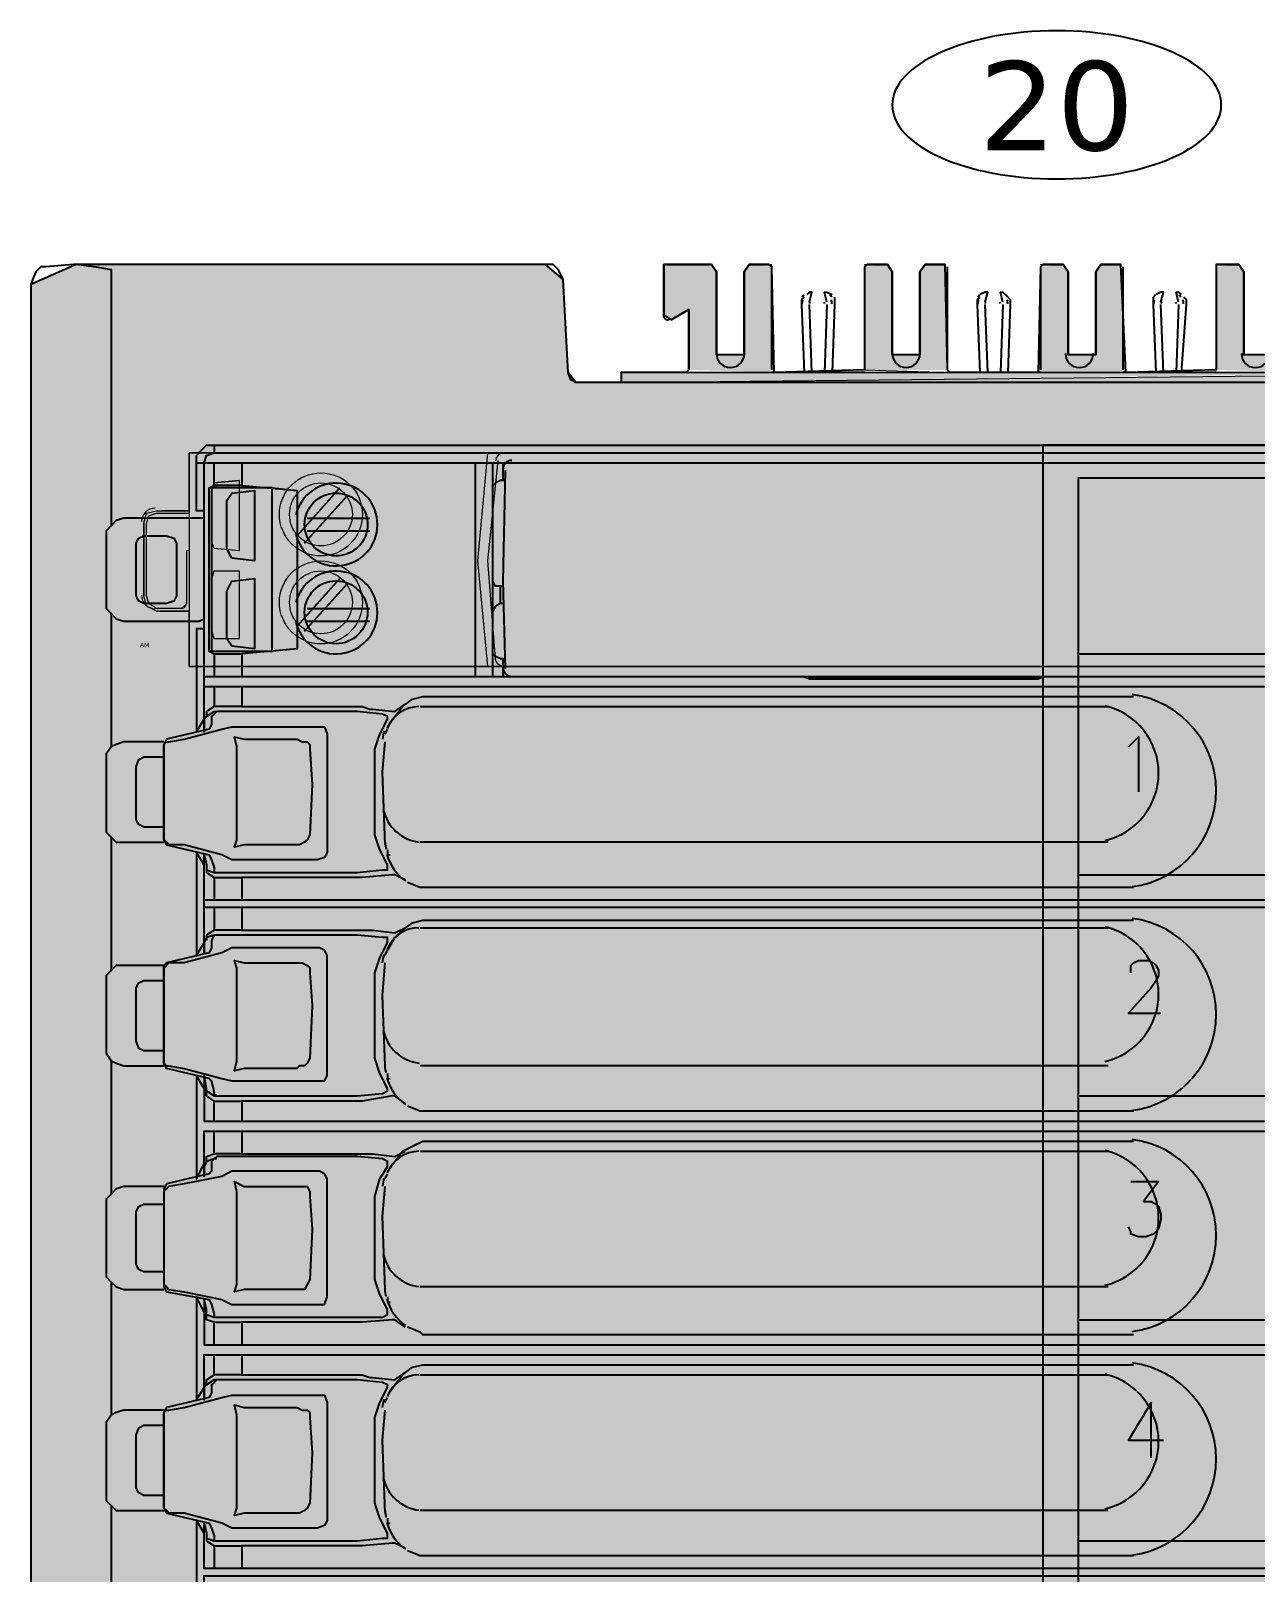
# Model space of a CAD drawing. Extents: x 9438 to 11125, y 1800 to 2873.
# Drawn here: x 10924.4 to 11006.9, y 2663.2 to 2767.1 of the extents above; entities that cross this region are included whole.
import ezdxf

# ---------------------------------------------------------------- set-up
doc = ezdxf.new("R2010")
doc.units = 0
doc.header["$LTSCALE"] = 10
doc.header["$MEASUREMENT"] = 0
doc.layers.add('G02-1-PRDXXXX-E-MRIO-01-P01-01$0$ANNOTATION', color=7, linetype='Continuous')
doc.styles.add('G02-1-PRDXXXX-E-MRIO-01-P01-01$0$PDF Verdana', font='verdana.ttf')

# ---------------------------------------------------------------- blocks, each defined once
blk = doc.blocks.new('G02-1-PRDXXXX-E-MRIO-01-P01-01$0$DV-54809-ZX-370-003')
at = {"layer": 'G02-1-PRDXXXX-E-MRIO-01-P01-01$0$ANNOTATION', "lineweight": 25}
for points in [[(1570.32, 945.23), (1568.45, 945.23), (1568.45, 950.82), (1568.11, 951.33), (1566.59, 951.33), (1566.59, 951.16), (1566.59, 944.22), (1560.49, 944.05), (1560.15, 951.33), (1558.8, 951.33), (1558.46, 950.82), (1558.46, 945.23), (1556.6, 945.23), (1556.6, 950.82), (1556.26, 951.33), (1554.9, 951.33), (1554.74, 951.16), (1554.57, 944.05), (1548.64, 944.05), (1548.47, 944.22), (1548.3, 951.33), (1546.95, 951.33), (1546.61, 950.82), (1546.61, 945.23), (1544.74, 945.23), (1544.74, 950.82), (1544.41, 951.33), (1543.05, 951.33), (1542.88, 951.16), (1542.88, 944.22), (1536.79, 944.05), (1536.62, 951.16), (1536.45, 951.33), (1535.09, 951.33), (1534.75, 950.82), (1534.75, 945.23), (1532.89, 945.23), (1532.89, 950.82), (1532.55, 951.33), (1529.33, 951.33), (1529.33, 947.94), (1529.84, 947.6), (1531.03, 948.28), (1531.03, 944.22), (1530.86, 944.05), (1526.46, 944.05), (1526.46, 943.37), (1523.41, 943.37), (1522.9, 944.05), (1522.56, 950.31), (1521.37, 951.33), (1489.71, 951.33), (1486.66, 949.97), (1486.66, 731.35)], [(1489.71, 951.33), (1489.54, 951.33), (1487.68, 951.16), (1487.34, 951.16), (1487, 950.82), (1486.83, 950.48), (1486.66, 949.97), (1486.66, 731.35)], [(1631.28, 951.33), (1599.61, 951.33), (1599.1, 951.33), (1598.76, 950.99), (1598.43, 950.65), (1598.43, 950.31), (1598.09, 944.05), (1597.92, 943.54), (1597.41, 943.37), (1523.41, 943.37), (1523.07, 943.54), (1522.9, 944.05), (1522.56, 950.31), (1522.39, 950.65), (1522.22, 950.99), (1521.88, 951.33), (1521.37, 951.33), (1489.88, 951.33), (1491.06, 951.16), (1492.08, 950.99), (1492.08, 933.72)], [(1529.33, 947.77), (1529.33, 951.33), (1532.55, 951.33), (1532.89, 950.82), (1532.89, 945.23)], [(1534.75, 945.23), (1534.75, 950.82), (1535.09, 951.33), (1536.45, 951.33)], [(1536.45, 951.16), (1536.45, 951.16)], [(1536.62, 944.22), (1536.62, 951.16)], [(1542.88, 951.16), (1542.88, 944.22)], [(1543.05, 951.33), (1544.41, 951.33), (1544.74, 950.82), (1544.74, 945.23)], [(1543.05, 951.16), (1543.05, 951.16)], [(1546.61, 945.23), (1546.61, 950.82), (1546.95, 951.33), (1548.3, 951.33)], [(1548.3, 951.16), (1548.3, 951.16)], [(1548.47, 944.22), (1548.47, 951.16)], [(1554.74, 951.16), (1554.74, 944.22)], [(1554.9, 951.33), (1556.26, 951.33), (1556.6, 950.82), (1556.6, 945.23)], [(1554.9, 951.16), (1554.9, 951.16)], [(1558.46, 945.23), (1558.46, 950.82), (1558.8, 951.33), (1560.15, 951.33)], [(1560.15, 951.16), (1560.15, 951.16)], [(1560.32, 944.22), (1560.32, 951.16)], [(1566.59, 951.33), (1568.11, 951.33), (1568.45, 950.82), (1568.45, 945.23)], [(1566.59, 951.16), (1566.59, 944.22)], [(1566.59, 951.16), (1566.59, 951.16)], [(1538.82, 944.05), (1538.65, 948.62), (1538.65, 948.96), (1538.82, 949.13)], [(1538.65, 948.62), (1538.65, 948.62)], [(1539.16, 948.79), (1539.33, 949.47), (1539.16, 949.47), (1538.99, 949.3)], [(1539.33, 944.05), (1539.16, 948.62)], [(1540.34, 948.79), (1540.17, 949.47), (1540.34, 949.47), (1540.68, 949.3)], [(1540.34, 948.62), (1540.17, 944.05)], [(1540.85, 949.13), (1540.85, 948.96), (1540.85, 948.62), (1540.68, 944.05)], [(1540.85, 948.62), (1540.85, 948.62)], [(1550.67, 944.05), (1550.5, 948.62), (1550.5, 948.96), (1550.67, 949.13)], [(1550.5, 948.62), (1550.5, 948.62)], [(1551.01, 948.79), (1551.18, 949.47), (1551.01, 949.47), (1550.67, 949.3)], [(1551.18, 944.05), (1551.01, 948.62)], [(1552.2, 948.79), (1552.03, 949.47), (1552.2, 949.47), (1552.36, 949.3)], [(1552.2, 948.62), (1552.03, 944.05)], [(1552.53, 949.13), (1552.7, 948.96), (1552.7, 948.62), (1552.53, 944.05)], [(1552.7, 948.62), (1552.7, 948.62)], [(1562.53, 944.05), (1562.36, 948.62), (1562.36, 948.96), (1562.36, 949.13)], [(1562.36, 948.62), (1562.36, 948.62)], [(1562.86, 948.79), (1563.03, 949.47), (1562.86, 949.47), (1562.53, 949.3)], [(1563.03, 944.05), (1562.86, 948.62)], [(1564.05, 948.79), (1563.88, 949.47), (1564.05, 949.47), (1564.22, 949.3)], [(1564.05, 948.62), (1563.88, 944.05)], [(1564.39, 949.13), (1564.56, 948.96), (1564.56, 948.62), (1564.22, 944.05)], [(1564.56, 948.62), (1564.56, 948.62)], [(1531.03, 944.22), (1531.03, 948.28), (1529.84, 947.6)], [(1530.86, 944.05), (1526.46, 944.05), (1526.46, 943.37)], [(1530.86, 944.22), (1530.86, 944.22)], [(1542.88, 944.05), (1536.62, 944.05)], [(1536.79, 944.22), (1536.79, 944.22)], [(1542.71, 944.22), (1542.71, 944.22)], [(1554.74, 944.05), (1548.47, 944.05)], [(1548.64, 944.22), (1548.64, 944.22)], [(1554.57, 944.22), (1554.57, 944.22)], [(1566.59, 944.05), (1560.32, 944.05)], [(1560.49, 944.22), (1560.49, 944.22)], [(1566.42, 944.22), (1566.42, 944.22)], [(1497.84, 937.95), (1497.84, 938.46), (1498.17, 938.8), (1498.51, 939.14), (1499.02, 939.14), (1614.51, 939.14), (1614.51, 742.19), (1499.02, 742.19), (1499.02, 742.7), (1613.84, 742.7), (1613.84, 746.08)], [(1498.34, 937.95), (1498.51, 938.46), (1499.02, 938.63)], [(1499.02, 939.14), (1499.02, 938.63), (1613.84, 938.63), (1614.51, 939.14)], [(1499.02, 938.63), (1499.02, 938.63)], [(1498.34, 934.73), (1497.84, 934.73), (1497.84, 937.95), (1613.84, 937.95)], [(1498.51, 920.85), (1498.34, 920.68), (1498.34, 919.83), (1498.34, 922.88), (1498.34, 937.95), (1498.51, 937.95)], [(1498.34, 937.95), (1498.34, 937.95)], [(1498.85, 925.25), (1498.68, 925.25), (1498.68, 936.26), (1499.02, 936.43), (1499.02, 937.95)], [(1500.88, 937.95), (1500.88, 936.43), (1504.61, 936.09), (1504.61, 934.39), (1504.61, 933.04), (1504.61, 928.47), (1504.61, 927.11), (1504.61, 925.42), (1500.88, 925.08), (1500.88, 923.56)], [(1516.63, 923.56), (1516.63, 937.95)], [(1517.82, 923.56), (1517.82, 937.95)], [(1518.67, 936.77), (1518.5, 936.77), (1518.5, 937.95)], [(1518.67, 924.06), (1518.5, 929.99), (1518.67, 937.44)], [(1498.68, 936.26), (1498.85, 936.26)], [(1500.88, 936.43), (1499.02, 936.43)], [(1502.92, 936.26), (1504.61, 936.09)], [(1504.61, 933.04), (1507.49, 936.26)], [(1518.5, 936.77), (1518.33, 936.77), (1517.99, 936.6), (1517.82, 936.43)], [(1505.12, 932.53), (1508, 935.75)], [(1498.34, 934.23), (1492.93, 934.23), (1492.42, 934.06), (1492.08, 933.72), (1491.74, 933.38), (1491.74, 933.04), (1491.74, 928.47), (1491.74, 928.13), (1492.08, 927.79), (1492.42, 927.45), (1492.93, 927.28), (1498.01, 927.28), (1498.34, 927.45), (1498.34, 927.62)], [(1505.29, 934.23), (1509.52, 934.23)], [(1505.29, 933.38), (1509.52, 933.38)], [(1504.61, 926.94), (1507.49, 930.16)], [(1518.33, 929.65), (1517.99, 929.65), (1517.82, 929.99)], [(1505.12, 926.6), (1508, 929.82)], [(1518.5, 928.47), (1518.33, 928.47), (1518.33, 929.65), (1518.5, 929.65)], [(1492.08, 927.79), (1492.08, 918.82)], [(1505.29, 928.13), (1509.52, 928.13)], [(1518.33, 928.47), (1517.99, 928.3), (1517.82, 927.96)], [(1498.34, 926.77), (1497.84, 926.77), (1497.84, 919.83), (1498.34, 920.68)], [(1505.29, 927.28), (1509.52, 927.28)], [(1498.68, 925.25), (1499.02, 925.08), (1499.02, 923.56)], [(1499.02, 925.08), (1500.88, 925.08)], [(1504.61, 925.42), (1502.92, 925.25)], [(1518.5, 923.56), (1518.5, 924.74), (1518.33, 924.74), (1517.99, 924.91), (1517.82, 925.08)], [(1518.5, 924.74), (1518.5, 924.74)], [(1557.28, 925.08), (1607.57, 925.08)], [(1499.02, 922.88), (1499.02, 921.52), (1498.51, 921.19), (1498.51, 920.85), (1499.02, 921.19), (1499.19, 921.19), (1499.02, 921.02), (1498.85, 920.85), (1498.85, 920.34), (1498.68, 920), (1495.8, 919.32), (1495.63, 918.98), (1495.8, 919.15), (1495.97, 919.15), (1496.99, 919.32), (1499.53, 920), (1500.21, 920.17), (1500.71, 920.17), (1506.13, 920.17), (1506.47, 920.17), (1506.64, 919.66), (1506.64, 911.7), (1506.47, 911.36), (1505.96, 911.19), (1500.71, 911.19), (1500.21, 911.19), (1499.53, 911.53), (1496.99, 912.21), (1495.97, 912.21), (1495.8, 912.38), (1495.63, 912.55), (1495.8, 912.21), (1498.68, 911.53), (1498.85, 911.19), (1499.02, 910.69), (1499.02, 910.35), (1499.19, 910.35)], [(1498.34, 923.56), (1613.84, 923.56)], [(1498.34, 922.88), (1613.84, 922.88)], [(1500.88, 922.88), (1500.88, 921.52), (1509.01, 921.52), (1509.52, 921.36), (1509.69, 921.36), (1511.21, 921.19), (1511.89, 921.69)], [(1538.82, 923.56), (1539.16, 923.39), (1538.65, 923.56)], [(1539.16, 923.39), (1539.16, 923.39)], [(1554.57, 923.39), (1539.16, 923.39), (1554.57, 923.39)], [(1555.07, 923.56), (1554.57, 923.39), (1554.9, 923.56)], [(1554.57, 923.39), (1554.57, 923.39)], [(1510.71, 920.17), (1511.21, 920.85), (1511.72, 921.52), (1512.4, 922.03), (1513.08, 922.2), (1561, 922.2)], [(1613.84, 907.98), (1498.34, 907.98), (1498.34, 908.49), (1498.34, 911.53), (1498.51, 910.86), (1498.51, 910.52), (1499.02, 910.35), (1499.19, 910.35), (1508.67, 910.35), (1510.37, 910.52), (1510.71, 910.52), (1510.71, 910.86), (1510.2, 911.87), (1509.86, 912.89), (1509.86, 918.65), (1510.2, 919.66), (1510.71, 920.68), (1510.71, 920.85), (1510.37, 921.02), (1508.67, 921.19), (1499.19, 921.19)], [(1500.88, 921.52), (1499.02, 921.52)], [(1512.91, 921.52), (1559.31, 921.52)], [(1500.21, 920.17), (1500.21, 920.17)], [(1510.54, 919.66), (1510.71, 920)], [(1560.66, 918.82), (1560.83, 918.98), (1561.34, 919.49), (1561.34, 915.77)], [(1495.63, 919.15), (1492.93, 919.15), (1492.42, 918.98), (1492.08, 918.82), (1491.74, 918.31), (1491.74, 917.97), (1491.74, 913.57), (1491.74, 913.06), (1492.08, 912.72), (1492.42, 912.38), (1492.93, 912.38), (1495.63, 912.38)], [(1495.63, 918.98), (1495.63, 918.98)], [(1510.54, 912.21), (1510.37, 917.12), (1510.54, 919.15)], [(1495.63, 913.4), (1494.28, 913.4), (1493.94, 913.57), (1493.77, 913.9), (1493.77, 917.46), (1493.94, 917.97), (1494.28, 918.14), (1495.63, 918.14)], [(1492.08, 912.72), (1492.08, 903.74)], [(1559.31, 912.38), (1512.91, 912.38)], [(1498.34, 910.86), (1497.84, 911.7), (1497.84, 904.76), (1498.34, 905.61), (1498.34, 904.93), (1498.34, 907.98)], [(1510.71, 911.87), (1510.71, 911.53), (1510.88, 911.53)], [(1510.88, 911.53), (1510.88, 911.53)], [(1498.51, 910.69), (1498.51, 910.35), (1499.02, 910.01), (1499.02, 908.49)], [(1499.19, 910.35), (1499.19, 910.35)], [(1511.89, 909.84), (1511.21, 910.18), (1511.04, 910.18), (1509.01, 910.01), (1500.88, 910.01), (1500.88, 908.49)], [(1557.28, 910.18), (1607.57, 910.18)], [(1499.02, 910.01), (1500.88, 910.01)], [(1561, 909.33), (1513.08, 909.33), (1512.91, 909.33), (1512.06, 909.67)], [(1513.08, 909.33), (1513.08, 909.33)], [(1498.34, 908.49), (1613.84, 908.49)], [(1499.02, 907.98), (1499.02, 906.45), (1498.51, 906.11), (1498.51, 905.78)], [(1500.88, 907.98), (1500.88, 906.45), (1509.01, 906.45), (1509.52, 906.45), (1509.69, 906.45), (1511.21, 906.28), (1511.89, 906.62)], [(1510.54, 904.76), (1510.71, 905.1), (1511.21, 905.95), (1511.72, 906.45), (1512.4, 906.96), (1513.08, 907.13), (1561, 907.13)], [(1499.19, 906.11), (1499.02, 906.11), (1498.85, 905.78), (1498.85, 905.27), (1498.68, 904.93), (1495.8, 904.25), (1495.63, 904.08), (1495.63, 903.91)], [(1499.02, 893.58), (1499.02, 894.94), (1498.51, 895.28), (1498.51, 895.62), (1499.02, 895.28), (1499.19, 895.28), (1508.67, 895.28), (1510.37, 895.45), (1510.71, 895.62), (1510.71, 895.78), (1510.2, 896.8), (1509.86, 897.82), (1509.86, 903.57), (1510.2, 904.59), (1510.71, 905.61), (1510.71, 905.95), (1510.37, 905.95), (1508.67, 906.11), (1499.19, 906.11), (1499.02, 906.11), (1498.51, 905.95), (1498.34, 905.61)], [(1500.88, 906.45), (1499.02, 906.45)], [(1512.91, 906.62), (1559.31, 906.62)], [(1499.19, 895.28), (1499.02, 895.45), (1499.02, 895.62), (1498.85, 896.29), (1498.68, 896.46), (1495.8, 897.14), (1495.63, 897.48), (1495.8, 897.31), (1495.97, 897.31), (1496.99, 897.14), (1499.53, 896.46), (1500.21, 896.29), (1500.71, 896.29), (1505.96, 896.29), (1506.47, 896.29), (1506.64, 896.63), (1506.64, 904.76), (1506.47, 905.1), (1506.13, 905.27), (1500.71, 905.27), (1500.21, 905.27), (1499.53, 904.93), (1496.99, 904.25), (1495.97, 904.25), (1495.8, 904.08), (1495.63, 903.91), (1495.63, 897.48), (1495.63, 901.37), (1495.63, 904.08), (1492.93, 904.08), (1492.42, 904.08), (1492.08, 903.74), (1491.74, 903.4), (1491.74, 902.9), (1491.74, 898.49), (1491.74, 898.16), (1492.08, 897.65), (1492.42, 897.48), (1492.93, 897.31), (1495.63, 897.31)], [(1500.21, 905.27), (1500.21, 905.27)], [(1560.83, 903.57), (1560.83, 904.08), (1561, 904.25), (1561.34, 904.42), (1562.02, 904.42), (1562.36, 904.25), (1562.53, 904.08), (1562.69, 903.74), (1562.69, 903.4), (1562.53, 903.07), (1562.19, 902.56), (1560.66, 900.86), (1562.86, 900.86)], [(1495.63, 898.32), (1494.28, 898.32), (1493.94, 898.49), (1493.77, 899), (1493.77, 902.56), (1493.94, 902.9), (1494.28, 903.07), (1495.63, 903.07)], [(1492.08, 897.65), (1492.08, 888.67)], [(1498.34, 895.78), (1497.84, 896.63), (1497.84, 889.69), (1498.34, 890.7)], [(1498.51, 895.62), (1498.51, 895.78), (1498.34, 896.63), (1498.34, 893.58), (1613.84, 893.58)], [(1510.71, 896.8), (1510.71, 896.46), (1510.88, 896.46)], [(1559.31, 897.31), (1512.91, 897.31)], [(1510.88, 896.46), (1510.88, 896.46)], [(1499.02, 894.94), (1500.88, 894.94)], [(1499.19, 895.28), (1499.19, 895.28)], [(1511.89, 894.77), (1511.21, 895.28), (1511.04, 895.28), (1509.01, 894.94), (1500.88, 894.94), (1500.88, 893.58)], [(1561, 894.26), (1513.08, 894.26), (1512.91, 894.26), (1512.06, 894.6)], [(1557.28, 895.28), (1607.57, 895.28)], [(1513.08, 894.26), (1513.08, 894.26)], [(1498.51, 890.87), (1498.34, 890.53), (1498.34, 889.86), (1498.34, 892.91), (1613.84, 892.91)], [(1499.02, 878.51), (1499.02, 880.04), (1498.51, 880.2), (1498.51, 880.54), (1499.02, 880.37), (1499.19, 880.37), (1508.67, 880.37), (1510.37, 880.37), (1510.71, 880.54), (1510.71, 880.88), (1510.2, 881.9), (1509.86, 882.91), (1509.86, 888.5), (1510.2, 889.69), (1510.71, 890.53), (1510.71, 890.87), (1510.37, 891.04), (1508.67, 891.21), (1499.19, 891.21), (1499.02, 891.04), (1498.51, 890.87), (1498.51, 891.21), (1499.02, 891.38), (1499.02, 892.91)], [(1500.88, 892.91), (1500.88, 891.38), (1509.01, 891.38), (1509.52, 891.38), (1509.69, 891.38), (1511.21, 891.21), (1511.89, 891.55)], [(1510.71, 890.2), (1511.21, 890.87), (1511.72, 891.55), (1512.4, 891.89), (1513.08, 892.23), (1561, 892.23)], [(1512.91, 891.55), (1559.31, 891.55)], [(1499.19, 891.04), (1499.02, 891.04), (1498.85, 890.87), (1498.85, 890.2), (1498.68, 890.03), (1495.8, 889.35), (1495.63, 889.01), (1495.63, 886.3), (1495.63, 882.41), (1495.8, 882.07), (1498.68, 881.56), (1498.85, 881.22), (1499.02, 880.54), (1499.02, 880.37), (1499.19, 880.37)], [(1500.88, 891.38), (1499.02, 891.38)], [(1500.21, 890.2), (1500.21, 890.2)], [(1510.54, 889.69), (1510.71, 890.03)], [(1560.83, 889.52), (1562.69, 889.52), (1561.68, 888.16), (1562.19, 888.16), (1562.53, 887.99), (1562.69, 887.83), (1562.86, 887.32), (1562.86, 886.98), (1562.69, 886.3), (1562.36, 885.96), (1561.85, 885.79), (1561.34, 885.79), (1560.83, 885.96), (1560.83, 886.13), (1560.66, 886.47)], [(1495.63, 889.18), (1492.93, 889.18), (1492.42, 889.01), (1492.08, 888.67), (1491.74, 888.33), (1491.74, 887.99), (1491.74, 883.42), (1491.74, 883.08), (1492.08, 882.74), (1492.42, 882.41), (1492.93, 882.24), (1495.63, 882.24)], [(1495.63, 889.01), (1495.63, 889.01)], [(1495.63, 883.42), (1494.28, 883.42), (1493.94, 883.59), (1493.77, 883.93), (1493.77, 887.49), (1493.94, 887.83), (1494.28, 887.99), (1495.63, 887.99)], [(1492.08, 882.74), (1492.08, 873.77)], [(1559.31, 882.41), (1512.91, 882.41)], [(1498.34, 880.71), (1497.84, 881.73), (1497.84, 874.79), (1498.34, 875.63)], [(1498.51, 880.54), (1498.51, 880.88), (1498.34, 881.56), (1498.34, 878.51), (1613.84, 878.51)], [(1510.71, 881.73), (1510.71, 881.39), (1510.88, 881.39)], [(1510.88, 881.39), (1510.88, 881.39)], [(1499.02, 880.04), (1500.88, 880.04)], [(1499.19, 880.37), (1499.19, 880.37)], [(1511.89, 879.7), (1511.21, 880.2), (1511.04, 880.2), (1509.01, 880.04), (1500.88, 880.04), (1500.88, 878.51)], [(1557.28, 880.2), (1607.57, 880.2)], [(1561, 879.19), (1513.08, 879.19), (1512.91, 879.36), (1512.06, 879.7)], [(1513.08, 879.19), (1513.08, 879.19)], [(1498.51, 875.8), (1498.34, 875.63), (1498.34, 874.79), (1498.34, 877.83), (1613.84, 877.83)], [(1613.84, 863.44), (1498.34, 863.44), (1498.34, 866.49), (1498.51, 865.81), (1498.51, 865.47), (1499.02, 865.3), (1499.19, 865.3), (1508.67, 865.3), (1510.37, 865.47), (1510.71, 865.47), (1510.71, 865.81), (1510.2, 866.83), (1509.86, 867.84), (1509.86, 873.6), (1510.2, 874.62), (1510.71, 875.63), (1510.71, 875.8), (1510.37, 875.97), (1508.67, 876.14), (1499.19, 876.14), (1499.02, 876.14), (1498.51, 875.8), (1498.51, 876.14), (1499.02, 876.48), (1499.02, 877.83)], [(1500.88, 877.83), (1500.88, 876.48), (1509.01, 876.48), (1509.52, 876.31), (1509.69, 876.31), (1511.21, 876.14), (1511.89, 876.65)], [(1510.71, 875.12), (1511.21, 875.8), (1511.72, 876.48), (1512.4, 876.99), (1513.08, 877.16), (1561, 877.16)], [(1499.19, 876.14), (1499.02, 875.97), (1498.85, 875.8), (1498.85, 875.29), (1498.68, 874.96), (1495.8, 874.28), (1495.63, 873.94), (1495.8, 874.11), (1495.97, 874.11), (1496.99, 874.28), (1499.53, 874.96), (1500.21, 875.12), (1500.71, 875.12), (1506.13, 875.12), (1506.47, 875.12), (1506.64, 874.62), (1506.64, 866.66), (1506.47, 866.32), (1505.96, 866.15), (1500.71, 866.15), (1500.21, 866.15), (1499.53, 866.49), (1496.99, 867.17), (1495.97, 867.17), (1495.8, 867.33), (1495.63, 867.5), (1495.63, 871.23), (1495.63, 873.94), (1495.63, 867.5), (1495.8, 867.17), (1498.68, 866.49), (1498.85, 866.15), (1499.02, 865.64), (1499.02, 865.3), (1499.19, 865.3)], [(1500.88, 876.48), (1499.02, 876.48)], [(1512.91, 876.48), (1559.31, 876.48)], [(1500.21, 875.12), (1500.21, 875.12)], [(1510.54, 874.62), (1510.71, 874.96)], [(1495.63, 874.11), (1492.93, 874.11), (1492.42, 873.94), (1492.08, 873.77), (1491.74, 873.26), (1491.74, 872.92), (1491.74, 868.52), (1491.74, 868.01), (1492.08, 867.67), (1492.42, 867.33), (1492.93, 867.33), (1495.63, 867.33)], [(1495.63, 873.94), (1495.63, 873.94)], [(1510.54, 867.17), (1510.37, 872.08), (1510.54, 874.11)], [(1562.19, 870.89), (1562.19, 874.62), (1560.66, 872.08), (1563.03, 872.08)], [(1495.63, 868.35), (1494.28, 868.35), (1493.94, 868.52), (1493.77, 868.86), (1493.77, 872.41), (1493.94, 872.92), (1494.28, 873.09), (1495.63, 873.09)], [(1492.08, 867.67), (1492.08, 858.7)], [(1498.34, 865.81), (1497.84, 866.66), (1497.84, 859.71), (1498.34, 860.56), (1498.34, 859.88), (1498.34, 862.93), (1613.84, 862.93)], [(1510.71, 866.83), (1510.71, 866.49), (1510.88, 866.49)], [(1510.88, 866.49), (1510.88, 866.49)], [(1559.31, 867.33), (1512.91, 867.33)], [(1498.51, 865.64), (1498.51, 865.3), (1499.02, 864.96), (1499.02, 863.44)], [(1499.02, 864.96), (1500.88, 864.96)], [(1499.19, 865.3), (1499.19, 865.3)], [(1511.89, 864.79), (1511.21, 865.13), (1511.04, 865.13), (1509.01, 864.96), (1500.88, 864.96), (1500.88, 863.44)], [(1561, 864.29), (1513.08, 864.29), (1512.91, 864.29), (1512.06, 864.63)], [(1557.28, 865.3), (1607.57, 865.3)], [(1513.08, 864.29), (1513.08, 864.29)]]:
    blk.add_lwpolyline(points, dxfattribs=at)
at = {"layer": 'G02-1-PRDXXXX-E-MRIO-01-P01-01$0$ANNOTATION', "color": 7, "lineweight": 0, "true_color": 0xffffff}
for points in [[(1535.09, 951.33), (1536.62, 951.33)], [(1542.88, 951.33), (1544.41, 951.33)], [(1554.74, 951.33), (1556.26, 951.33)], [(1566.59, 951.33), (1568.11, 951.33)], [(1526.46, 943.37), (1591.82, 944.05)], [(1526.46, 944.05), (1584.03, 944.05), (1530.86, 944.05)], [(1578.27, 944.05), (1584.03, 944.05), (1530.86, 944.05), (1560.49, 944.05), (1536.79, 944.05), (1531.03, 944.05)], [(1572.35, 944.05), (1560.49, 944.05), (1548.64, 944.05), (1536.79, 944.05)], [(1542.88, 944.22), (1548.64, 944.05)]]:
    blk.add_lwpolyline(points, dxfattribs=at)
at = {"layer": 'G02-1-PRDXXXX-E-MRIO-01-P01-01$0$ANNOTATION', "lineweight": 0}
blk.add_lwpolyline([(1560.32, 951.33), (1560.32, 951.33)], dxfattribs=at)
at = {"layer": 'G02-1-PRDXXXX-E-MRIO-01-P01-01$0$ANNOTATION', "lineweight": 5}
for points in [[(1494.28, 931.35), (1494.28, 933.89), (1494.45, 934.56), (1495.13, 934.73), (1497.33, 934.73), (1497.33, 935.58), (1497.33, 936.6), (1497.33, 937.1), (1497.33, 938.63), (1615.53, 938.63), (1615.53, 924.23), (1497.33, 924.23), (1497.33, 927.96), (1496.14, 927.96), (1497.33, 927.96), (1495.13, 927.96), (1494.45, 928.3), (1494.28, 928.98)], [(1615.53, 924.23), (1615.53, 938.63), (1497.33, 938.63), (1497.33, 924.23)], [(1500.71, 936.77), (1500.71, 932.02), (1499.02, 932.19), (1498.85, 932.7), (1498.85, 933.38), (1498.85, 935.41), (1498.85, 936.09), (1499.02, 936.6)], [(1500.71, 930.67), (1500.71, 926.1), (1499.02, 926.1), (1498.85, 926.77), (1498.85, 927.45), (1498.85, 929.31), (1498.85, 929.99), (1499.02, 930.67)]]:
    blk.add_lwpolyline(points, close=True, dxfattribs=at)
for points in [[(1517.48, 924.23), (1516.8, 931.35), (1517.48, 938.63)], [(1500.71, 936.77), (1499.02, 936.6)], [(1497.33, 932.02), (1497.16, 932.02), (1497.16, 928.47), (1496.99, 928.3), (1496.82, 928.13), (1495.13, 928.13), (1494.62, 928.47), (1494.45, 928.98), (1494.45, 933.89), (1494.62, 934.39), (1495.13, 934.56), (1497.33, 934.56)], [(1495.13, 934.73), (1497.33, 934.73), (1495.47, 934.73)], [(1494.28, 933.89), (1494.28, 928.98)], [(1495.13, 927.96), (1496.82, 927.96)], [(1517.48, 924.23), (1517.48, 924.23)]]:
    blk.add_lwpolyline(points, dxfattribs=at)
at = {"layer": 'G02-1-PRDXXXX-E-MRIO-01-P01-01$0$ANNOTATION', "lineweight": 25}
for points in [[(1554.9, 741.17), (1614.51, 741.17), (1614.51, 743.71), (1610.79, 743.71), (1610.79, 936.77), (1614.51, 936.77), (1614.51, 939.14), (1554.9, 939.14)], [(1554.9, 741.17), (1609.77, 741.17), (1609.77, 939.14), (1554.9, 939.14)], [(1502.92, 936.26), (1498.85, 936.26), (1498.85, 925.25), (1502.92, 925.25)], [(1500.21, 931.52), (1499.87, 932.19), (1499.87, 932.87), (1499.87, 934.73), (1499.87, 935.41), (1500.21, 935.92), (1501.73, 936.09), (1501.73, 931.35)], [(1557.28, 743.54), (1607.57, 743.54), (1607.57, 936.93), (1557.28, 936.93)], [(1494.28, 928.47), (1493.94, 928.64), (1493.77, 928.98), (1493.77, 932.53), (1493.94, 932.87), (1494.28, 933.04), (1495.8, 933.04), (1496.31, 932.87), (1496.48, 932.53), (1496.48, 928.98), (1496.31, 928.64), (1495.8, 928.47)], [(1500.21, 925.59), (1499.87, 926.1), (1499.87, 926.77), (1499.87, 928.64), (1499.87, 929.31), (1500.21, 929.99), (1501.73, 930.16), (1501.73, 925.42)], [(1500.55, 912.55), (1500.55, 918.82), (1500.38, 919.49), (1501.05, 919.32), (1504.61, 919.32), (1504.95, 919.15), (1505.29, 919.15), (1505.46, 918.98), (1505.46, 918.65), (1505.63, 916.28), (1505.46, 912.89), (1505.29, 912.55), (1505.12, 912.38), (1504.78, 912.21), (1504.61, 912.21), (1501.05, 912.21), (1500.38, 912.04)], [(1495.63, 918.98), (1495.63, 912.55), (1495.63, 916.28)], [(1500.55, 897.65), (1500.55, 903.91), (1500.38, 904.42), (1501.05, 904.25), (1504.61, 904.25), (1504.95, 904.25), (1505.29, 904.08), (1505.46, 903.91), (1505.46, 903.57), (1505.63, 901.37), (1505.46, 897.82), (1505.29, 897.48), (1505.12, 897.31), (1504.78, 897.31), (1504.61, 897.14), (1501.05, 897.14), (1500.38, 896.97)], [(1500.71, 881.22), (1505.96, 881.22), (1506.47, 881.22), (1506.64, 881.73), (1506.64, 889.69), (1506.47, 890.03), (1506.13, 890.2), (1500.71, 890.2), (1500.21, 890.2), (1499.53, 889.86), (1496.99, 889.35), (1495.97, 889.18), (1495.8, 889.01), (1495.63, 888.84), (1495.63, 882.58), (1495.8, 882.41), (1495.97, 882.24), (1496.99, 882.07), (1499.53, 881.56), (1500.21, 881.22)], [(1500.55, 882.58), (1500.55, 888.84), (1500.38, 889.52), (1501.05, 889.18), (1504.61, 889.18), (1504.95, 889.18), (1505.29, 889.18), (1505.46, 888.84), (1505.46, 888.5), (1505.63, 886.3), (1505.46, 882.91), (1505.29, 882.58), (1505.12, 882.24), (1504.78, 882.24), (1504.61, 882.24), (1501.05, 882.24), (1500.38, 882.07)], [(1500.55, 867.5), (1500.55, 873.77), (1500.38, 874.45), (1501.05, 874.28), (1504.61, 874.28), (1504.95, 874.11), (1505.29, 874.11), (1505.46, 873.94), (1505.46, 873.6), (1505.63, 871.23), (1505.46, 867.84), (1505.29, 867.5), (1505.12, 867.33), (1504.78, 867.17), (1504.61, 867.17), (1501.05, 867.17), (1500.38, 867)]]:
    blk.add_lwpolyline(points, close=True, dxfattribs=at)
at = {"layer": 'G02-1-PRDXXXX-E-MRIO-01-P01-01$0$ANNOTATION', "lineweight": 5}
blk.add_lwpolyline([(1518.58, 924.23, -0.388412), (1517.99, 924.74), (1517.48, 931.35), (1518.16, 938.12)], format="xyb", dxfattribs=at)
at = {"layer": 'G02-1-PRDXXXX-E-MRIO-01-P01-01$0$ANNOTATION', "lineweight": 25}
for points in [[(1510.62, 896.84, -0.047172), (1510.54, 897.31), (1510.37, 902.05), (1510.54, 904.25)], [(1510.62, 881.77, -0.046728), (1510.54, 882.24), (1510.37, 887.15), (1510.54, 889.18)]]:
    blk.add_lwpolyline(points, format="xyb", dxfattribs=at)
at = {"layer": 'G02-1-PRDXXXX-E-MRIO-01-P01-01$0$ANNOTATION', "lineweight": 5}
for centre, radius in [((1506.22, 934.48), 2.8), ((1506.22, 934.48), 2.12), ((1506.22, 928.55), 2.8), ((1506.22, 928.55), 2.12)]:
    blk.add_circle(centre, radius, dxfattribs=at)
at = {"layer": 'G02-1-PRDXXXX-E-MRIO-01-P01-01$0$ANNOTATION', "lineweight": 25}
for centre in [(1507.24, 933.8), (1507.24, 927.88)]:
    blk.add_circle(centre, 2.12, dxfattribs=at)
for centre, radius, start, end in [((1539.5, 948.67), 0.85, 161.8453, 180.1288), ((1539.83, 948.67), 0.85, 359.9006, 18.183), ((1551.35, 948.67), 0.85, 161.8453, 180.1288), ((1551.68, 948.67), 0.85, 359.9006, 18.183), ((1563.21, 948.67), 0.85, 161.8453, 180.1288), ((1563.54, 948.67), 0.85, 359.9006, 18.183), ((1533.83, 945.32), 0.936, 180.2773, 359.721), ((1545.68, 945.32), 0.936, 180.2773, 359.721), ((1557.36, 945.32), 0.936, 180.2773, 359.721), ((1569.22, 945.32), 0.936, 180.2773, 359.721), ((1507.24, 933.8), 2.79, 193.6878, 166.3115), ((1507.24, 927.87), 2.79, 193.6878, 166.3115), ((1558.04, 917.04), 4.66, 282.9494, 77.0506), ((1560.06, 915.86), 6.53, 277.6364, 82.3641), ((1512.82, 919.24), 2.28, 89.9669, 158.9412), ((1512.74, 919.13), 2.38, 161.5846, 175.0949), ((1513.16, 915.17), 2.79, 191.4946, 263.6181), ((1513.01, 912.59), 2.48, 185.0708, 195.869), ((1513.82, 912.44), 3.27, 195.593, 234.5757), ((1560.06, 900.78), 6.53, 277.6359, 82.3556), ((1512.82, 904.34), 2.28, 89.9652, 158.943), ((1558.04, 902.14), 4.66, 282.9494, 77.0506), ((1512.73, 904.06), 2.38, 161.5802, 175.0964), ((1513.16, 900.27), 2.79, 191.4624, 263.6149), ((1513.82, 897.37), 3.27, 195.5915, 234.5772), ((1512.82, 889.27), 2.28, 89.9669, 158.9412), ((1558.04, 887.06), 4.66, 282.9496, 77.0506), ((1560.06, 885.88), 6.53, 277.6359, 82.3636), ((1512.74, 888.99), 2.38, 161.5846, 175.0949), ((1513.16, 885.2), 2.79, 191.4958, 263.6169), ((1513.82, 882.47), 3.28, 195.6233, 234.5455), ((1560.06, 870.81), 6.53, 277.6355, 82.3645), ((1512.82, 874.2), 2.28, 89.9669, 158.9437), ((1558.04, 871.99), 4.66, 282.9494, 77.0506), ((1512.73, 874.08), 2.38, 161.5823, 175.0943), ((1513.16, 870.13), 2.79, 191.4946, 263.6181), ((1513.01, 867.55), 2.48, 185.0731, 195.8667), ((1513.82, 867.4), 3.27, 195.59, 234.5788)]:
    blk.add_arc(centre, radius, start, end, dxfattribs=at)
at = {"layer": 'G02-1-PRDXXXX-E-MRIO-01-P01-01$0$ANNOTATION', "lineweight": 5}
for centre, radius, start, end in [((1518.58, 938.03), 0.597, 90.1944, 175.1214), ((1495.05, 933.97), 0.936, 90.2452, 178.7973), ((1495.05, 929.06), 0.935, 181.2724, 269.7756)]:
    blk.add_arc(centre, radius, start, end, dxfattribs=at)
at = {"layer": 'G02-1-PRDXXXX-E-MRIO-01-P01-01$0$ANNOTATION', "lineweight": 25}
for points in [[(1555.84, 967.08), (1549.71, 967.08), (1544.74, 964.84), (1544.74, 962.08)], [(1566.93, 962.08), (1566.93, 964.84), (1561.96, 967.08), (1555.84, 967.08)], [(1544.74, 962.08), (1544.74, 959.32), (1549.71, 957.09), (1555.84, 957.09)], [(1555.84, 957.09), (1561.96, 957.09), (1566.93, 959.32), (1566.93, 962.08)], [(1538.79, 949.27), (1538.73, 949.24), (1538.68, 949.18), (1538.66, 949.12)], [(1539.17, 948.78), (1539.16, 948.75), (1539.16, 948.72), (1539.16, 948.69)], [(1540.17, 948.69), (1540.17, 948.72), (1540.17, 948.75), (1540.16, 948.78)], [(1540.67, 949.12), (1540.65, 949.18), (1540.6, 949.24), (1540.54, 949.27)], [(1550.64, 949.27), (1550.59, 949.24), (1550.53, 949.18), (1550.52, 949.12)], [(1551.02, 948.78), (1551.01, 948.75), (1551.01, 948.72), (1551.01, 948.69)], [(1552.03, 948.69), (1552.03, 948.72), (1552.03, 948.75), (1552.01, 948.78)], [(1552.52, 949.12), (1552.51, 949.18), (1552.45, 949.24), (1552.39, 949.27)], [(1562.5, 949.27), (1562.44, 949.24), (1562.38, 949.18), (1562.37, 949.12)], [(1562.88, 948.78), (1562.86, 948.75), (1562.86, 948.72), (1562.86, 948.69)], [(1563.88, 948.69), (1563.88, 948.72), (1563.88, 948.75), (1563.87, 948.78)], [(1564.2, 949.12), (1564.19, 949.18), (1564.13, 949.24), (1564.08, 949.27)], [(1529.33, 947.86), (1529.33, 947.77), (1529.38, 947.68), (1529.46, 947.64)], [(1529.46, 947.64), (1529.55, 947.59), (1529.63, 947.59), (1529.71, 947.64)], [(1519.09, 938.12), (1518.76, 938.12), (1518.5, 937.86), (1518.5, 937.54)], [(1518.5, 924.14), (1518.5, 923.82), (1518.76, 923.56), (1519.09, 923.56)]]:
    blk.add_open_spline(points, degree=3, dxfattribs=at)
at = {"layer": 'G02-1-PRDXXXX-E-MRIO-01-P01-01$0$ANNOTATION', "lineweight": 5}
blk.add_open_spline([(1496.74, 928.13), (1496.96, 928.13), (1497.16, 928.31), (1497.16, 928.55)], degree=3, dxfattribs=at)
at = {"layer": 'G02-1-PRDXXXX-E-MRIO-01-P01-01$0$ANNOTATION', "color": 7, "true_color": 0xffffff, "transparency": 33554559}
for points in [[(1489.71, 951.33), (1486.66, 949.97), (1522.56, 950.31)], [(1521.37, 951.33), (1489.71, 951.33), (1522.56, 950.31)], [(1532.55, 951.33), (1529.33, 951.33), (1532.89, 950.82)], [(1529.33, 951.33), (1532.89, 950.82), (1531.03, 948.28)], [(1529.33, 951.33), (1529.33, 947.94), (1531.03, 948.28)], [(1532.89, 950.82), (1531.03, 948.28), (1532.89, 945.23)], [(1535.09, 951.33), (1534.75, 950.82), (1536.62, 951.16)], [(1536.62, 951.16), (1534.75, 950.82), (1536.79, 944.05)], [(1534.75, 950.82), (1534.75, 945.23), (1536.79, 944.05)], [(1544.41, 951.33), (1542.88, 951.16), (1544.74, 950.82)], [(1542.88, 951.16), (1542.88, 944.22), (1544.74, 950.82)], [(1544.74, 950.82), (1542.88, 944.22), (1544.74, 945.23)], [(1546.95, 951.33), (1546.61, 950.82), (1548.47, 944.22)], [(1546.61, 950.82), (1546.61, 945.23), (1548.47, 944.22)], [(1548.3, 951.33), (1546.95, 951.33), (1548.47, 944.22)], [(1554.74, 951.16), (1554.57, 944.05), (1556.6, 950.82)], [(1556.6, 950.82), (1554.57, 944.05), (1556.6, 945.23)], [(1556.26, 951.33), (1554.74, 951.16), (1556.6, 950.82)], [(1558.8, 951.33), (1558.46, 950.82), (1560.49, 944.05)], [(1558.46, 950.82), (1558.46, 945.23), (1560.49, 944.05)], [(1560.15, 951.33), (1558.8, 951.33), (1560.49, 944.05)], [(1568.11, 951.33), (1566.59, 951.16), (1568.45, 950.82)], [(1566.59, 951.16), (1566.59, 944.22), (1568.45, 950.82)], [(1568.45, 950.82), (1566.59, 944.22), (1568.45, 945.23)], [(1522.9, 944.05), (1486.66, 949.97), (1522.56, 950.31)], [(1486.66, 731.35), (1522.9, 944.05), (1486.66, 949.97)], [(1531.03, 948.28), (1529.33, 947.94), (1529.84, 947.6)], [(1531.03, 948.28), (1531.03, 944.22), (1532.89, 945.23)], [(1534.75, 945.23), (1531.03, 944.22), (1536.79, 944.05)], [(1532.89, 945.23), (1531.03, 944.22), (1534.75, 945.23)], [(1546.61, 945.23), (1542.88, 944.22), (1548.47, 944.22)], [(1544.74, 945.23), (1542.88, 944.22), (1546.61, 945.23)], [(1558.46, 945.23), (1554.57, 944.05), (1560.49, 944.05)], [(1556.6, 945.23), (1554.57, 944.05), (1558.46, 945.23)], [(1570.32, 945.23), (1566.59, 944.22), (1572.35, 944.05)], [(1568.45, 945.23), (1566.59, 944.22), (1570.32, 945.23)], [(1522.9, 944.05), (1486.66, 731.35), (1523.41, 943.37)], [(1634.33, 731.35), (1486.66, 731.35), (1594.53, 943.37)], [(1523.41, 943.37), (1526.46, 943.37), (1486.66, 731.35)], [(1526.46, 943.37), (1486.66, 731.35), (1594.53, 943.37)], [(1591.82, 944.05), (1526.46, 943.37), (1594.53, 943.37)], [(1526.46, 944.05), (1526.46, 943.37), (1584.03, 944.05)], [(1554.9, 939.14), (1614.51, 939.14), (1610.79, 936.77)], [(1554.9, 939.14), (1554.9, 741.17), (1610.79, 936.77)], [(1610.79, 936.77), (1554.9, 741.17), (1610.79, 743.71)]]:
    blk.add_solid(points, dxfattribs=at)
at = {"layer": 'G02-1-PRDXXXX-E-MRIO-01-P01-01$0$ANNOTATION', "attachment_point": 4, "style": 'G02-1-PRDXXXX-E-MRIO-01-P01-01$0$PDF Verdana'}
for s, insert, char_height in [('20', (1550.58, 961.97), 6.006), ('AM', (1494.02, 925.68), 0.3)]:
    blk.add_mtext(s, dxfattribs=dict(at, insert=insert, char_height=char_height))

msp = doc.modelspace()

# ---------------------------------------------------------------- block references
msp.add_blockref('G02-1-PRDXXXX-E-MRIO-01-P01-01$0$DV-54809-ZX-370-003', (9437.72, 1800))

doc.saveas('drawing.dxf')
